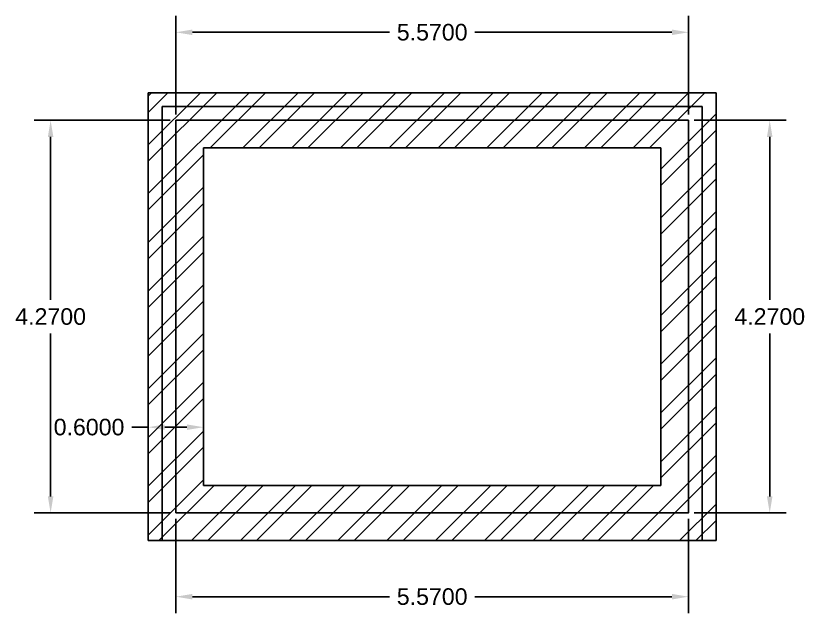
# Model space of a CAD drawing. Header units: metres. Extents: x 258817 to 259192, y 1878716 to 1878911.
# Drawn here: x 259039.49 to 259048.05, y 1878755.13 to 1878761.63 of the extents above; entities that cross this region are included whole.
import ezdxf

# ---------------------------------------------------------------- set-up
doc = ezdxf.new("R2010")
doc.units = ezdxf.units.M
doc.header["$MEASUREMENT"] = 0
doc.layers.add('Vistas', color=7, linetype='Continuous')
doc.styles.get("Standard").update_dxf_attribs({"font": 'arial.ttf'})
doc.dimstyles.get("Standard").update_dxf_attribs({"dimtxt": 0.18, "dimasz": 0.18, "dimexe": 0.18, "dimexo": 0.0625, "dimgap": 0.09, "dimtad": 0, "dimtih": 1, "dimtoh": 1, "dimdec": 4, "dimzin": 0, "dimdsep": 46, "dimtxsty": 'Standard', "dimcen": 0.09, "dimadec": 0, "dimazin": 0, "dimtfac": 1, "dimtdec": 4, "dimtofl": 0, "dimtmove": 0, "dimatfit": 3, "dimfxl": 1, "dimtolj": 1, "dimtzin": 0, "dimarcsym": 0})

# ---------------------------------------------------------------- blocks, each defined once
blk = doc.blocks.new('*D86')
at = {"layer": 'Defpoints', "color": 0, "transparency": 16777216}
for p in [(259039.8643, 1878760.4912), (259041.2251, 1878760.4912), (259041.2251, 1878756.2212)]:
    blk.add_point(p, dxfattribs=at)
at = {"layer": 'Vistas', "color": 0, "lineweight": -2, "transparency": 16777216}
for p, q in [((259041.1626, 1878760.4912), (259039.6843, 1878760.4912)), ((259039.8643, 1878760.3112), (259039.8643, 1878758.5381)), ((259039.8643, 1878756.4012), (259039.8643, 1878758.1743)), ((259041.1626, 1878756.2212), (259039.6843, 1878756.2212))]:
    blk.add_line(p, q, dxfattribs=at)
at = {"layer": 'Vistas', "color": 0, "transparency": 16777216}
for points in [[(259039.8343, 1878760.3112), (259039.8943, 1878760.3112), (259039.8643, 1878760.4912)], [(259039.8343, 1878756.4012), (259039.8943, 1878756.4012), (259039.8643, 1878756.2212)]]:
    blk.add_solid(points, dxfattribs=at)
at = {"layer": 'Vistas', "color": 0, "transparency": 16777216, "insert": (259039.8643, 1878758.3562), "char_height": 0.18, "attachment_point": 5}
blk.add_mtext('\\A1;4.2700', dxfattribs=at)
blk = doc.blocks.new('*D87')
at = {"layer": 'Defpoints', "color": 0, "transparency": 16777216}
for p in [(259046.7951, 1878761.4483), (259041.2251, 1878760.4912), (259046.7951, 1878760.4912)]:
    blk.add_point(p, dxfattribs=at)
at = {"layer": 'Vistas', "color": 0, "lineweight": -2, "transparency": 16777216}
for p, q in [((259041.2251, 1878760.5537), (259041.2251, 1878761.6283)), ((259046.7951, 1878760.5537), (259046.7951, 1878761.6283)), ((259041.4051, 1878761.4483), (259043.5468, 1878761.4483)), ((259046.6151, 1878761.4483), (259044.4734, 1878761.4483))]:
    blk.add_line(p, q, dxfattribs=at)
at = {"layer": 'Vistas', "color": 0, "transparency": 16777216}
for points in [[(259041.4051, 1878761.4783), (259041.4051, 1878761.4183), (259041.2251, 1878761.4483)], [(259046.6151, 1878761.4783), (259046.6151, 1878761.4183), (259046.7951, 1878761.4483)]]:
    blk.add_solid(points, dxfattribs=at)
at = {"layer": 'Vistas', "color": 0, "transparency": 16777216, "insert": (259044.0101, 1878761.4483), "char_height": 0.18, "attachment_point": 5}
blk.add_mtext('\\A1;5.5700', dxfattribs=at)
blk = doc.blocks.new('*D88')
at = {"layer": 'Defpoints', "color": 0, "transparency": 16777216}
for p in [(259046.7951, 1878760.4912), (259046.7951, 1878756.2212), (259047.6778, 1878756.2212)]:
    blk.add_point(p, dxfattribs=at)
at = {"layer": 'Vistas', "color": 0, "lineweight": -2, "transparency": 16777216}
for p, q in [((259046.8576, 1878760.4912), (259047.8578, 1878760.4912)), ((259047.6778, 1878760.3112), (259047.6778, 1878758.5381)), ((259047.6778, 1878756.4012), (259047.6778, 1878758.1743)), ((259046.8576, 1878756.2212), (259047.8578, 1878756.2212))]:
    blk.add_line(p, q, dxfattribs=at)
at = {"layer": 'Vistas', "color": 0, "transparency": 16777216}
for points in [[(259047.6478, 1878760.3112), (259047.7078, 1878760.3112), (259047.6778, 1878760.4912)], [(259047.6478, 1878756.4012), (259047.7078, 1878756.4012), (259047.6778, 1878756.2212)]]:
    blk.add_solid(points, dxfattribs=at)
at = {"layer": 'Vistas', "color": 0, "transparency": 16777216, "insert": (259047.6778, 1878758.3562), "char_height": 0.18, "attachment_point": 5}
blk.add_mtext('\\A1;4.2700', dxfattribs=at)
blk = doc.blocks.new('*D89')
at = {"layer": 'Defpoints', "color": 0, "transparency": 16777216}
for p in [(259041.2251, 1878756.2212), (259046.7951, 1878756.2212), (259041.2251, 1878755.3106)]:
    blk.add_point(p, dxfattribs=at)
at = {"layer": 'Vistas', "color": 0, "lineweight": -2, "transparency": 16777216}
for p, q in [((259041.2251, 1878756.1587), (259041.2251, 1878755.1306)), ((259046.7951, 1878756.1587), (259046.7951, 1878755.1306)), ((259041.4051, 1878755.3106), (259043.5468, 1878755.3106)), ((259046.6151, 1878755.3106), (259044.4734, 1878755.3106))]:
    blk.add_line(p, q, dxfattribs=at)
at = {"layer": 'Vistas', "color": 0, "transparency": 16777216}
for points in [[(259041.4051, 1878755.3406), (259041.4051, 1878755.2806), (259041.2251, 1878755.3106)], [(259046.6151, 1878755.3406), (259046.6151, 1878755.2806), (259046.7951, 1878755.3106)]]:
    blk.add_solid(points, dxfattribs=at)
at = {"layer": 'Vistas', "color": 0, "transparency": 16777216, "insert": (259044.0101, 1878755.3106), "char_height": 0.18, "attachment_point": 5}
blk.add_mtext('\\A1;5.5700', dxfattribs=at)
blk = doc.blocks.new('*D90')
at = {"layer": 'Defpoints', "color": 0, "transparency": 16777216}
for p in [(259040.9251, 1878757.154), (259040.9251, 1878756.5212), (259041.5251, 1878756.5212)]:
    blk.add_point(p, dxfattribs=at)
at = {"layer": 'Vistas', "color": 0, "lineweight": -2, "transparency": 16777216}
for p, q in [((259040.9251, 1878756.5837), (259040.9251, 1878757.334)), ((259041.5251, 1878756.5837), (259041.5251, 1878757.334)), ((259040.9251, 1878757.154), (259040.7451, 1878757.154)), ((259041.3451, 1878757.154), (259041.1051, 1878757.154))]:
    blk.add_line(p, q, dxfattribs=at)
at = {"layer": 'Vistas', "color": 0, "transparency": 16777216}
for points in [[(259041.1051, 1878757.184), (259041.1051, 1878757.124), (259040.9251, 1878757.154)], [(259041.3451, 1878757.184), (259041.3451, 1878757.124), (259041.5251, 1878757.154)]]:
    blk.add_solid(points, dxfattribs=at)
at = {"layer": 'Vistas', "color": 0, "transparency": 16777216, "insert": (259040.2818, 1878757.154), "char_height": 0.18, "attachment_point": 5}
blk.add_mtext('\\A1;0.6000', dxfattribs=at)

msp = doc.modelspace()

# ---------------------------------------------------------------- hatches: boundary and pattern name
at = {"layer": 'Vistas'}
h = msp.add_hatch(dxfattribs=at)
h.set_pattern_fill('ANSI32', color=256)
h.paths.add_polyline_path([(259046.94511, 1878760.64119), (259041.07511, 1878760.64119), (259041.07511, 1878755.92119), (259046.94511, 1878755.92119)], flags=17)
h.paths.add_polyline_path([(259041.52511, 1878756.52119), (259041.52511, 1878760.19119), (259046.49511, 1878760.19119), (259046.49511, 1878756.52119)], flags=16)
h.paths.add_polyline_path([(259041.07511, 1878760.64119), (259046.94511, 1878760.64119), (259046.94511, 1878755.92119), (259047.09511, 1878755.92119), (259047.09511, 1878760.79119), (259040.92511, 1878760.79119), (259040.92511, 1878755.92119), (259041.07511, 1878755.92119)])

# ---------------------------------------------------------------- linework, layer by layer
for p, q in [((259047.09511, 1878760.79119), (259040.92511, 1878760.79119)), ((259040.92511, 1878755.92119), (259040.92511, 1878760.79119)), ((259047.09511, 1878760.79119), (259047.09511, 1878755.92119)), ((259046.94511, 1878760.64119), (259041.07511, 1878760.64119)), ((259041.07511, 1878755.92119), (259041.07511, 1878760.64119)), ((259046.94511, 1878760.64119), (259046.94511, 1878755.92119)), ((259041.52511, 1878756.52119), (259041.52511, 1878760.19119)), ((259046.49511, 1878760.19119), (259041.52511, 1878760.19119)), ((259046.49511, 1878760.19119), (259046.49511, 1878756.52119)), ((259046.49511, 1878756.52119), (259041.52511, 1878756.52119)), ((259041.07511, 1878755.92119), (259040.92511, 1878755.92119)), ((259046.94511, 1878755.92119), (259041.07511, 1878755.92119)), ((259047.09511, 1878755.92119), (259046.94511, 1878755.92119))]:
    msp.add_line(p, q, dxfattribs=at)
msp.add_lwpolyline([(259041.22511, 1878756.22119), (259041.22511, 1878760.49119), (259046.79511, 1878760.49119), (259046.79511, 1878756.22119), (259041.22511, 1878756.22119)], dxfattribs=at)

# ---------------------------------------------------------------- dimensions: what is measured, and where the dimension line sits
for base, p1, p2, picture, middle in [((259046.79511, 1878761.44834), (259041.22511, 1878760.49119), (259046.79511, 1878760.49119), '*D87', (259044.01011, 1878761.44834)), ((259040.92511, 1878757.15405), (259041.52511, 1878756.52119), (259040.92511, 1878756.52119), '*D90', (259040.28179, 1878757.15405)), ((259041.22511, 1878755.31056), (259046.79511, 1878756.22119), (259041.22511, 1878756.22119), '*D89', (259044.01011, 1878755.31056))]:
    dim = msp.add_linear_dim(base=base, p1=p1, p2=p2, dimstyle='Standard', dxfattribs=at)
    dim.commit()
    dim.dimension.update_dxf_attribs({"geometry": picture, "text_midpoint": middle})
for base, p1, p2, picture, middle in [((259039.86429, 1878760.49119), (259041.22511, 1878756.22119), (259041.22511, 1878760.49119), '*D86', (259039.86429, 1878758.35619)), ((259047.67778, 1878756.22119), (259046.79511, 1878760.49119), (259046.79511, 1878756.22119), '*D88', (259047.67778, 1878758.35619))]:
    dim = msp.add_linear_dim(base=base, p1=p1, p2=p2, angle=90, dimstyle='Standard', dxfattribs=at)
    dim.commit()
    dim.dimension.update_dxf_attribs({"geometry": picture, "text_midpoint": middle})

doc.saveas('drawing.dxf')
